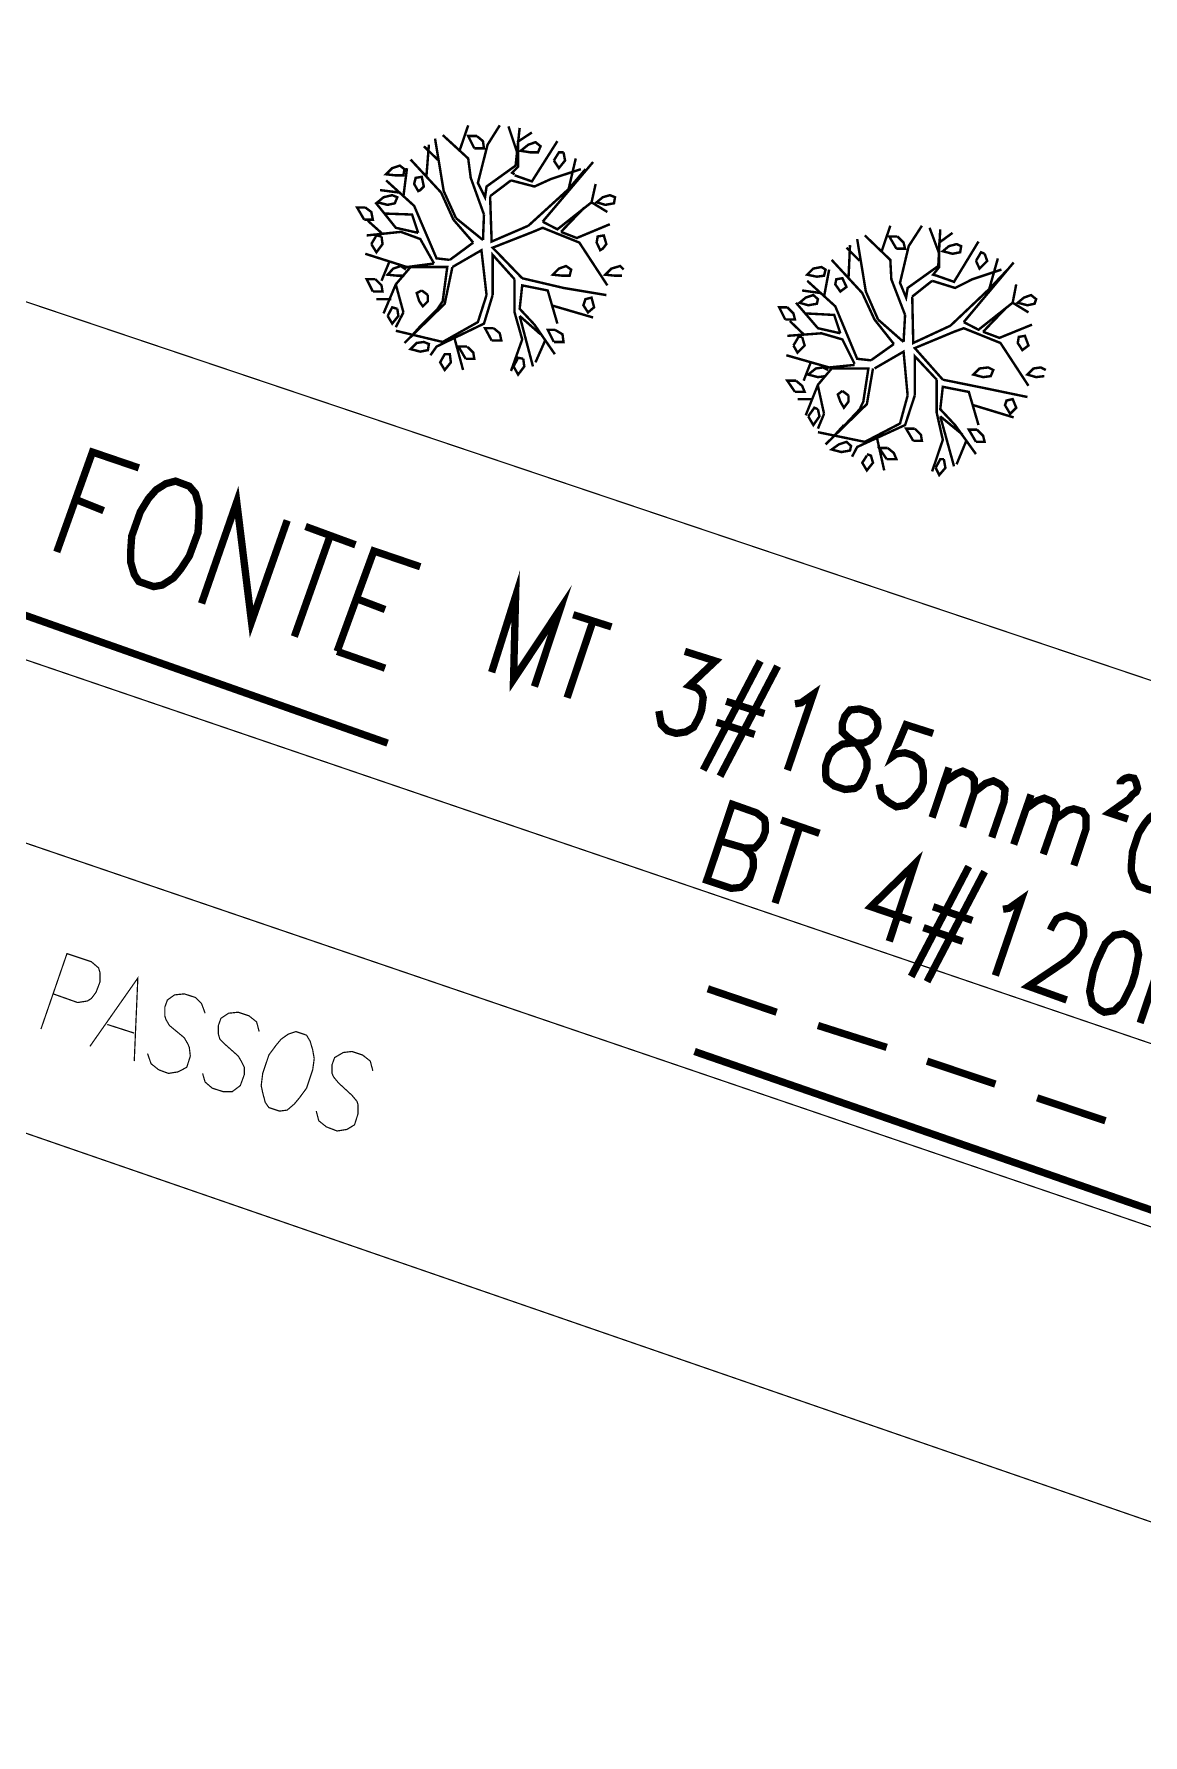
# Model space of a CAD drawing. Header units: millimetres. Extents: x 7 to 427, y 16 to 313.
# Drawn here: x 110.5 to 148.9, y 144.2 to 203.1 of the extents above; entities that cross this region are included whole.
import ezdxf

# ---------------------------------------------------------------- set-up
doc = ezdxf.new("R2010")
doc.units = ezdxf.units.MM
doc.layers.add('P', color=7, linetype='Continuous')

msp = doc.modelspace()

# ---------------------------------------------------------------- linework, layer by layer
at = {"layer": 'P'}
for points, const_width in [([(82.797, 203.041), (170.55, 173.496)], 0.042), ([(126.1, 196.815), (125.642, 198.085), (125.554, 198.755), (124.672, 199.566)], 0.085), ([(125.254, 199.02), (125.554, 199.902)], 0.085), ([(125.853, 199.531), (125.554, 199.531), (125.765, 199.108)], 0.085), ([(125.765, 199.108), (126.1, 199.108), (126.065, 199.355), (125.853, 199.531)], 0.085), ([(127.335, 199.813), (127.194, 198.508), (126.189, 197.785), (126.136, 197.414), (125.889, 197.908), (126.224, 199.231), (126.647, 199.902)], 0.085), ([(127.247, 198.967), (126.947, 199.866)], 0.085), ([(127.247, 199.319), (127.758, 199.655)], 0.085), ([(124.531, 198.684), (124.019, 199.178)], 0.085), ([(124.107, 198.12), (124.195, 199.231)], 0.085), ([(125.13, 196.691), (124.707, 197.626), (124.407, 199.443)], 0.085), ([(127.159, 198.208), (127.071, 198.261), (127.282, 198.473), (127.282, 199.319)], 0.085), ([(127.159, 198.173), (127.758, 197.961), (128.64, 199.355)], 0.085), ([(128.058, 199.178), (127.882, 199.319), (127.635, 199.231), (127.37, 199.02), (127.706, 198.967), (127.97, 198.967), (128.058, 199.178)], 0.085), ([(128.517, 198.684), (128.693, 198.42), (128.905, 198.684), (128.852, 198.967)], 0.085), ([(128.852, 198.967), (128.693, 198.967), (128.517, 198.684)], 0.085), ([(123.349, 198.385), (123.19, 198.508), (122.925, 198.42), (122.714, 198.208), (123.014, 198.173), (123.313, 198.173), (123.349, 198.385)], 0.085), ([(123.313, 197.45), (123.437, 198.42)], 0.085), ([(125.042, 196.638), (124.619, 197.573), (123.56, 198.72)], 0.085), ([(127.035, 197.997), (127.847, 197.785), (128.429, 198.049), (129.452, 198.385)], 0.085), ([(127.635, 196.427), (129.028, 197.697), (129.275, 198.755)], 0.085), ([(129.875, 198.632), (128.129, 196.568)], 0.085), ([(129.028, 197.697), (129.611, 198.385)], 0.085), ([(124.919, 195.245), (124.46, 195.298), (123.684, 197.115), (122.714, 197.997)], 0.085), ([(123.684, 197.873), (123.825, 197.626), (123.896, 197.661), (124.019, 197.785), (123.948, 198.12), (123.737, 198.085), (123.684, 197.873)], 0.085), ([(126.312, 197.45), (127.035, 197.997)], 0.085), ([(128.129, 196.568), (128.64, 196.303), (129.822, 197.238), (129.963, 197.873)], 0.085), ([(123.825, 196.18), (123.049, 196.356), (122.343, 197.238)], 0.085), ([(123.102, 197.414), (122.925, 197.485), (122.626, 197.414), (122.414, 197.238), (122.767, 197.15), (123.014, 197.203), (123.102, 197.414)], 0.085), ([(123.19, 197.573), (122.502, 197.661)], 0.085), ([(127.635, 196.427), (126.365, 195.88), (126.312, 197.45)], 0.085), ([(129.822, 197.238), (130.369, 196.903)], 0.085), ([(130.634, 197.414), (130.457, 197.485), (130.21, 197.414), (129.999, 197.238), (130.298, 197.15), (130.598, 197.203), (130.634, 197.414)], 0.085), ([(121.991, 197.062), (121.708, 197.062), (121.955, 196.638)], 0.085), ([(121.955, 196.638), (122.255, 196.638), (122.202, 196.903), (121.991, 197.062)], 0.085), ([(122.59, 196.144), (122.079, 196.603)], 0.085), ([(122.626, 196.85), (123.613, 196.815), (123.825, 196.18)], 0.085), ([(125.73, 195.845), (125.042, 196.638)], 0.085), ([(126.065, 195.933), (125.13, 196.691)], 0.085), ([(126.065, 195.933), (126.1, 196.815)], 0.085), ([(128.764, 196.215), (129.575, 197.062)], 0.085), ([(124.372, 195.121), (123.896, 195.968), (123.225, 196.215), (122.043, 196.092)], 0.085), ([(122.555, 196.056), (122.379, 196.092), (122.202, 195.792)], 0.085), ([(122.202, 195.792), (122.379, 195.509), (122.59, 195.792), (122.555, 196.056)], 0.085), ([(127.423, 194.61), (126.4, 195.668), (127.794, 196.215)], 0.085), ([(127.794, 196.215), (128.129, 196.356), (129.399, 195.845), (130.369, 194.363)], 0.085), ([(128.764, 196.215), (129.311, 196.003), (130.457, 196.48)], 0.085), ([(129.999, 195.845), (130.122, 195.58), (130.21, 195.633), (130.334, 195.792), (130.246, 196.092), (130.034, 196.056), (129.999, 195.845)], 0.085), ([(140.67, 193.34), (140.194, 194.575), (140.159, 195.245), (139.277, 196.092)], 0.085), ([(139.859, 195.545), (140.159, 196.427)], 0.085), ([(140.406, 196.056), (140.123, 196.056), (140.37, 195.633)], 0.085), ([(140.37, 195.633), (140.67, 195.633), (140.617, 195.845), (140.406, 196.056)], 0.085), ([(141.887, 196.303), (141.817, 195.033), (140.758, 194.275), (140.705, 193.94), (140.494, 194.451), (140.794, 195.721), (141.252, 196.427)], 0.085), ([(141.852, 195.457), (141.517, 196.356)], 0.085), ([(141.852, 195.845), (142.311, 196.18)], 0.085), ([(124.372, 195.121), (123.437, 194.998), (121.991, 195.457)], 0.085), ([(124.919, 195.245), (125.73, 195.845)], 0.085), ([(125.007, 194.998), (126.012, 195.58), (126.189, 194.028)], 0.085), ([(126.4, 194.028), (126.4, 195.421), (127.159, 194.575)], 0.085), ([(139.1, 195.21), (138.642, 195.668)], 0.085), ([(138.712, 194.61), (138.765, 195.756)], 0.085), ([(139.735, 193.181), (139.312, 194.151), (139.012, 195.968)], 0.085), ([(141.764, 194.698), (141.64, 194.733), (141.852, 194.998), (141.852, 195.845)], 0.085), ([(141.764, 194.698), (142.363, 194.486), (143.21, 195.88)], 0.085), ([(142.61, 195.721), (142.452, 195.792), (142.187, 195.721), (141.975, 195.545), (142.311, 195.457), (142.575, 195.509), (142.61, 195.721)], 0.085), ([(143.422, 195.457), (143.298, 195.509), (143.122, 195.21)], 0.085), ([(143.122, 195.21), (143.245, 194.945), (143.51, 195.21), (143.422, 195.457)], 0.085), ([(122.837, 195.21), (122.555, 194.522)], 0.085), ([(123.56, 194.998), (123.049, 194.398), (122.626, 193.393)], 0.085), ([(123.402, 194.91), (123.225, 195.033), (122.961, 194.945), (122.767, 194.733), (123.102, 194.698), (123.349, 194.698)], 0.085), ([(125.007, 194.998), (124.742, 193.728), (123.349, 192.37)], 0.085), ([(124.707, 194.998), (123.56, 194.998)], 0.085), ([(124.707, 194.998), (124.83, 194.998), (124.672, 193.816), (124.495, 193.552), (123.948, 193.005)], 0.085), ([(129.117, 194.91), (128.94, 195.033), (128.693, 194.945), (128.482, 194.733), (128.817, 194.698), (129.064, 194.698), (129.117, 194.91)], 0.085), ([(130.933, 194.91), (130.81, 195.033), (130.51, 194.945), (130.298, 194.733), (130.634, 194.698), (130.881, 194.698)], 0.085), ([(137.918, 194.91), (137.777, 194.998), (137.495, 194.945), (137.283, 194.733), (137.619, 194.663), (137.866, 194.698), (137.918, 194.91)], 0.085), ([(137.866, 193.975), (138.042, 194.91)], 0.085), ([(139.612, 193.181), (139.188, 194.098), (138.13, 195.245)], 0.085), ([(141.605, 194.522), (142.399, 194.275), (142.998, 194.575), (144.004, 194.91)], 0.085), ([(142.24, 192.969), (143.581, 194.239), (143.88, 195.298)], 0.085), ([(144.427, 195.157), (142.699, 193.093)], 0.085), ([(143.581, 194.239), (144.216, 194.91)], 0.085), ([(122.343, 194.575), (122.043, 194.575), (122.255, 194.151)], 0.085), ([(122.255, 194.151), (122.59, 194.151), (122.555, 194.363), (122.343, 194.575)], 0.085), ([(123.049, 194.398), (123.313, 193.428)], 0.085), ([(127.159, 194.575), (127.159, 193.428), (127.423, 192.493), (127.035, 191.4)], 0.085), ([(128.552, 191.982), (127.847, 193.005), (127.335, 193.552), (127.423, 194.363), (128.305, 194.187), (128.64, 193.04)], 0.085), ([(127.423, 194.61), (128.852, 194.275)], 0.085), ([(128.852, 194.275), (130.334, 194.028)], 0.085), ([(139.488, 191.77), (139.012, 191.823), (138.254, 193.64), (137.283, 194.522)], 0.085), ([(138.254, 194.398), (138.43, 194.151), (138.642, 194.31), (138.501, 194.61), (138.289, 194.575), (138.254, 194.398)], 0.085), ([(140.917, 193.975), (141.605, 194.522)], 0.085), ([(142.699, 193.093), (143.21, 192.828), (144.392, 193.763), (144.515, 194.398)], 0.085), ([(122.89, 193.887), (122.379, 193.887)], 0.085), ([(126.189, 194.028), (125.889, 193.093), (124.672, 192.405), (123.049, 192.793)], 0.085), ([(124.16, 194.028), (124.16, 193.816), (123.984, 193.64), (123.86, 193.816), (123.772, 194.098), (123.948, 194.187)], 0.085), ([(123.948, 194.187), (124.16, 194.028)], 0.085), ([(126.4, 194.028), (126.1, 193.04), (124.46, 192.246), (124.248, 191.946)], 0.085), ([(128.429, 193.675), (129.875, 193.252)], 0.085), ([(129.54, 193.675), (129.699, 193.428), (129.91, 193.604), (129.822, 193.94), (129.611, 193.887), (129.54, 193.675)], 0.085), ([(138.43, 192.705), (137.654, 192.881), (136.895, 193.763)], 0.085), ([(137.654, 193.887), (137.495, 194.028), (137.231, 193.94), (137.019, 193.763), (137.319, 193.675), (137.619, 193.728), (137.654, 193.887)], 0.085), ([(137.742, 194.098), (137.107, 194.187)], 0.085), ([(142.24, 192.969), (140.952, 192.37), (140.917, 193.975)], 0.085), ([(144.392, 193.763), (144.939, 193.428)], 0.085), ([(145.203, 193.887), (145.027, 194.028), (144.78, 193.94), (144.568, 193.763), (144.903, 193.675), (145.15, 193.728), (145.203, 193.887)], 0.085), ([(123.102, 193.552), (122.925, 193.604), (122.767, 193.305)], 0.085), ([(122.767, 193.305), (122.925, 193.04), (123.137, 193.305), (123.102, 193.552)], 0.085), ([(123.313, 193.428), (123.049, 192.917)], 0.085), ([(127.335, 193.305), (127.794, 191.558)], 0.085), ([(127.335, 193.305), (128.058, 192.67)], 0.085), ([(136.596, 193.604), (136.313, 193.604), (136.525, 193.181)], 0.085), ([(136.525, 193.181), (136.86, 193.181), (136.807, 193.393), (136.596, 193.604)], 0.085), ([(137.16, 192.67), (136.684, 193.128)], 0.085), ([(137.231, 193.393), (138.218, 193.34), (138.43, 192.705)], 0.085), ([(140.282, 192.334), (139.612, 193.181)], 0.085), ([(140.617, 192.405), (139.735, 193.181)], 0.085), ([(140.617, 192.405), (140.67, 193.34)], 0.085), ([(143.369, 192.758), (144.18, 193.604)], 0.085), ([(123.948, 193.005), (123.649, 192.67)], 0.085), ([(125.077, 192.546), (125.377, 191.435)], 0.085), ([(126.436, 192.881), (126.136, 192.881), (126.365, 192.458)], 0.085), ([(126.365, 192.458), (126.7, 192.458), (126.647, 192.705), (126.436, 192.881)], 0.085), ([(128.217, 192.458), (127.882, 191.699)], 0.085), ([(128.552, 192.828), (128.305, 192.828), (128.517, 192.405)], 0.085), ([(128.517, 192.405), (128.852, 192.405), (128.817, 192.67), (128.552, 192.828)], 0.085), ([(138.924, 191.647), (138.501, 192.493), (137.777, 192.705), (136.596, 192.617)], 0.085), ([(136.807, 192.282), (136.948, 192.035), (137.195, 192.282), (137.107, 192.581)], 0.085), ([(137.107, 192.581), (136.984, 192.581), (136.807, 192.282)], 0.085), ([(141.975, 191.1), (141.005, 192.193), (142.363, 192.758)], 0.085), ([(142.363, 192.758), (142.699, 192.881), (143.969, 192.37), (144.939, 190.888)], 0.085), ([(143.369, 192.758), (143.933, 192.546), (145.062, 193.005)], 0.085), ([(144.568, 192.37), (144.727, 192.123), (144.939, 192.282), (144.815, 192.617), (144.604, 192.581), (144.568, 192.37)], 0.085), ([(78.475, 192.246), (176.142, 158.926)], 0.042), ([(124.195, 192.334), (124.019, 192.405), (123.772, 192.37), (123.56, 192.158), (123.896, 192.07), (124.16, 192.123), (124.195, 192.334)], 0.085), ([(124.742, 191.982), (124.583, 191.699), (124.742, 191.435), (124.954, 191.699), (124.919, 191.982), (124.742, 191.982)], 0.085), ([(125.518, 192.246), (125.218, 192.246), (125.465, 191.823)], 0.085), ([(125.465, 191.823), (125.765, 191.823), (125.73, 192.035), (125.518, 192.246)], 0.085), ([(127.459, 191.823), (127.282, 191.858), (127.123, 191.558)], 0.085), ([(138.924, 191.611), (138.042, 191.523), (136.56, 191.946)], 0.085), ([(139.488, 191.77), (140.282, 192.334)], 0.085), ([(139.612, 191.488), (140.617, 192.07), (140.758, 190.553)], 0.085), ([(141.005, 190.553), (141.005, 191.911), (141.764, 191.1)], 0.085), ([(127.123, 191.558), (127.282, 191.276), (127.494, 191.558), (127.459, 191.823)], 0.085), ([(137.407, 191.699), (137.16, 191.064)], 0.085), ([(138.13, 191.488), (137.654, 190.923), (137.231, 189.865)], 0.085), ([(138.007, 191.435), (137.83, 191.523), (137.583, 191.488), (137.319, 191.276), (137.654, 191.188), (137.918, 191.223)], 0.085), ([(139.559, 191.488), (139.347, 190.253), (137.918, 188.86)], 0.085), ([(139.312, 191.488), (138.13, 191.488)], 0.085), ([(139.312, 191.488), (139.4, 191.488), (139.224, 190.341), (139.1, 190.077), (138.553, 189.495)], 0.085), ([(143.722, 191.435), (143.545, 191.523), (143.245, 191.488), (143.034, 191.276), (143.369, 191.188), (143.633, 191.223), (143.722, 191.435)], 0.085), ([(145.538, 191.435), (145.362, 191.523), (145.115, 191.488), (144.903, 191.276), (145.203, 191.188), (145.486, 191.223)], 0.085), ([(136.895, 191.064), (136.596, 191.064), (136.86, 190.676)], 0.085), ([(136.86, 190.676), (137.195, 190.676), (137.107, 190.888), (136.895, 191.064)], 0.085), ([(137.654, 190.888), (137.866, 189.918)], 0.085), ([(138.712, 190.553), (138.712, 190.341), (138.553, 190.13), (138.43, 190.341), (138.342, 190.588), (138.501, 190.712)], 0.085), ([(138.501, 190.712), (138.712, 190.553)], 0.085), ([(141.764, 191.1), (141.764, 189.953), (141.975, 189.018), (141.605, 187.925)], 0.085), ([(143.122, 188.524), (142.399, 189.53), (141.887, 190.077), (141.975, 190.853), (142.875, 190.676), (143.21, 189.53)], 0.085), ([(141.975, 191.1), (143.457, 190.8)], 0.085), ([(143.457, 190.8), (144.903, 190.5)], 0.085), ([(137.442, 190.429), (136.948, 190.429)], 0.085), ([(137.654, 190.077), (137.53, 190.13), (137.319, 189.83)], 0.085), ([(140.758, 190.553), (140.494, 189.583), (139.277, 188.948), (137.654, 189.283)], 0.085), ([(141.005, 190.553), (140.67, 189.53), (139.012, 188.771), (138.836, 188.436)], 0.085), ([(143.034, 190.218), (144.427, 189.794)], 0.085), ([(144.127, 190.218), (144.304, 189.918), (144.515, 190.13), (144.392, 190.429), (144.18, 190.377), (144.127, 190.218)], 0.085), ([(137.319, 189.83), (137.495, 189.53), (137.707, 189.83), (137.654, 190.077)], 0.085), ([(137.866, 189.918), (137.654, 189.406)], 0.085), ([(138.553, 189.53), (138.218, 189.159)], 0.085), ([(141.887, 189.83), (142.363, 188.101)], 0.085), ([(141.887, 189.83), (142.663, 189.195)], 0.085), ([(138.8, 188.807), (138.642, 188.948), (138.377, 188.86), (138.13, 188.683), (138.465, 188.595), (138.765, 188.648), (138.8, 188.807)], 0.085), ([(139.7, 189.071), (139.947, 187.96)], 0.085), ([(141.005, 189.406), (140.705, 189.406), (140.952, 188.983)], 0.085), ([(140.952, 188.983), (141.252, 188.983), (141.217, 189.195), (141.005, 189.406)], 0.085), ([(142.787, 188.983), (142.452, 188.172)], 0.085), ([(143.157, 189.371), (142.875, 189.371), (143.122, 188.948)], 0.085), ([(143.122, 188.948), (143.422, 188.948), (143.369, 189.159), (143.157, 189.371)], 0.085), ([(111.319, 185.138), (112.554, 188.595), (114.159, 188.048)], 0.254), ([(139.347, 188.472), (139.188, 188.225), (139.347, 187.96), (139.559, 188.225), (139.488, 188.472), (139.347, 188.524)], 0.085), ([(140.07, 188.736), (139.771, 188.736), (140.035, 188.348)], 0.085), ([(140.035, 188.348), (140.37, 188.348), (140.282, 188.56), (140.07, 188.736)], 0.085), ([(141.728, 188.048), (141.852, 187.801), (142.064, 188.048), (142.011, 188.348)], 0.085), ([(142.011, 188.348), (141.887, 188.348), (141.728, 188.048)], 0.085), ([(115.429, 187.59), (115.094, 187.501), (114.759, 187.29), (114.494, 186.99), (114.212, 186.531), (113.912, 185.685), (113.877, 185.173), (113.877, 184.785), (114, 184.362), (114.159, 184.115), (114.67, 183.938), (114.97, 183.991), (115.358, 184.238), (115.605, 184.538), (115.905, 184.997), (116.205, 185.808), (116.24, 186.355), (116.24, 186.743), (116.117, 187.166), (115.905, 187.413), (115.429, 187.59)], 0.254), ([(116.328, 183.356), (117.546, 186.866), (118.057, 182.721), (119.292, 186.231)], 0.254), ([(111.972, 186.955), (112.942, 186.567)], 0.254), ([(76.535, 186.567), (173.055, 153.635)], 0.042), ([(119.927, 186.02), (121.655, 185.385)], 0.254), ([(120.773, 185.685), (119.539, 182.21)], 0.254), ([(121.02, 181.698), (122.29, 185.173), (123.896, 184.626)], 0.254), ([(126.365, 180.975), (127.194, 183.603), (127.123, 180.728), (128.729, 183.145), (127.847, 180.481)], 0.254), ([(110.014, 183.021), (122.767, 178.523)], 0.254), ([(121.708, 183.515), (122.678, 183.145)], 0.254), ([(129.187, 182.968), (130.51, 182.545)], 0.254), ([(129.875, 182.757), (128.976, 180.093)], 0.254), ([(121.02, 181.698), (122.678, 181.116)], 0.254), ([(133.05, 181.698), (134.108, 181.363), (133.209, 180.516), (133.473, 180.428), (133.632, 180.269), (133.685, 180.093), (133.632, 179.67), (133.544, 179.423), (133.35, 179.07), (133.085, 178.911), (132.75, 178.858), (132.45, 178.947), (132.239, 179.158), (132.203, 179.335), (132.151, 179.634)], 0.254), ([(135.661, 181.363), (133.685, 177.588)], 0.254), ([(136.26, 181.187), (134.267, 177.377)], 0.254), ([(136.86, 179.881), (137.072, 179.917), (137.495, 180.217), (136.596, 177.588)], 0.254), ([(134.479, 179.97), (135.802, 179.546)], 0.254), ([(139.1, 179.705), (138.765, 179.67), (138.589, 179.458), (138.501, 179.211), (138.501, 178.911), (138.677, 178.735), (139.012, 178.488), (139.224, 178.223), (139.347, 177.941), (139.347, 177.641), (139.224, 177.306), (139.065, 177.042), (138.924, 176.953), (138.589, 176.918), (138.218, 177.042), (137.954, 177.253), (137.918, 177.43), (137.918, 177.729), (138.042, 178.1), (138.218, 178.312), (138.501, 178.488), (138.8, 178.523), (139.224, 178.523), (139.435, 178.611), (139.647, 178.823), (139.735, 179.07), (139.7, 179.335), (139.488, 179.582), (139.1, 179.705)], 0.254), ([(134.144, 179.246), (135.467, 178.823)], 0.254), ([(141.64, 178.858), (140.705, 179.158), (140.247, 178.065), (140.37, 178.153), (140.67, 178.188), (140.952, 178.1), (141.217, 177.888), (141.305, 177.553), (141.305, 177.165), (141.217, 176.918), (140.952, 176.583), (140.705, 176.371), (140.37, 176.318), (140.123, 176.459), (139.859, 176.671), (139.823, 176.795), (139.771, 177.094)], 0.254), ([(142.187, 177.677), (141.605, 175.948)], 0.254), ([(73.995, 177.553), (223.344, 125.942)], 0.042), ([(142.011, 177.165), (142.452, 177.465), (142.663, 177.553), (142.946, 177.43), (143.069, 177.253), (143.069, 176.83), (142.663, 175.613)], 0.254), ([(143.069, 176.83), (143.457, 177.13), (143.722, 177.218), (143.969, 177.094), (144.127, 176.918), (144.092, 176.495), (143.669, 175.26)], 0.254), ([(148.114, 177.094), (148.114, 177.165), (148.202, 177.253), (148.29, 177.306), (148.414, 177.341), (148.59, 177.306), (148.661, 177.165), (148.713, 176.953), (148.661, 176.83), (148.537, 176.742), (148.414, 176.583), (147.743, 176.107), (148.378, 175.895)], 0.254), ([(145.027, 176.742), (144.427, 175.013)], 0.254), ([(144.851, 176.248), (145.239, 176.53), (145.486, 176.618), (145.785, 176.495), (145.909, 176.318), (145.874, 175.895), (145.45, 174.678)], 0.254), ([(135.114, 174.89), (135.378, 174.625), (135.414, 174.502), (135.414, 174.202), (135.29, 173.831), (135.114, 173.62), (134.99, 173.531), (134.655, 173.496), (133.809, 173.778), (134.691, 176.407), (135.537, 176.107), (135.802, 175.895), (135.837, 175.736), (135.837, 175.472), (135.749, 175.225), (135.59, 175.013), (135.467, 174.89), (135.114, 174.89), (134.267, 175.137)], 0.254), ([(145.874, 175.895), (146.297, 176.195), (146.509, 176.248), (146.808, 176.16), (146.932, 175.983), (146.932, 175.56), (146.509, 174.29)], 0.254), ([(150.283, 175.313), (150.283, 175.56), (150.142, 175.895), (150.019, 176.071), (149.648, 176.195), (149.437, 176.16), (149.137, 175.948), (148.96, 175.736), (148.749, 175.401), (148.537, 174.766), (148.502, 174.343), (148.502, 174.078), (148.625, 173.743), (148.749, 173.567), (149.137, 173.443), (149.384, 173.496), (149.648, 173.708), (149.807, 173.919)], 0.254), ([(137.019, 175.613), (136.172, 172.985)], 0.254), ([(136.384, 175.86), (137.707, 175.401)], 0.254), ([(140.123, 171.662), (141.005, 174.343), (139.488, 172.861), (140.882, 172.385)], 0.254), ([(142.875, 174.255), (140.882, 170.445)], 0.254), ([(143.422, 174.078), (141.429, 170.268)], 0.254), ([(144.057, 172.773), (144.268, 172.808), (144.692, 173.108), (143.792, 170.48)], 0.254), ([(141.64, 172.861), (142.998, 172.385)], 0.254), ([(145.697, 172.05), (145.75, 172.173), (145.909, 172.438), (146.05, 172.508), (146.262, 172.561), (146.632, 172.438), (146.808, 172.261), (146.844, 172.085), (146.844, 171.838), (146.756, 171.591), (146.597, 171.327), (146.297, 171.027), (144.939, 170.109), (146.262, 169.633)], 0.254), ([(141.305, 172.138), (142.663, 171.662)], 0.254), ([(148.237, 171.926), (147.902, 171.873), (147.602, 171.591), (147.32, 170.991), (147.179, 170.603), (147.055, 169.933), (147.144, 169.51), (147.391, 169.298), (147.567, 169.21), (147.902, 169.263), (148.202, 169.545), (148.502, 170.145), (148.625, 170.533), (148.749, 171.203), (148.661, 171.626), (148.449, 171.838), (148.237, 171.926)], 0.254), ([(110.772, 168.628), (111.672, 171.238), (112.518, 170.956), (112.765, 170.744), (112.818, 170.568), (112.818, 170.268), (112.677, 169.898), (112.518, 169.686), (112.377, 169.598), (112.042, 169.545), (111.196, 169.845)], 0.042), ([(112.466, 168.028), (114.124, 170.392), (114, 167.517)], 0.042), ([(136.225, 169.21), (133.844, 170.021)], 0.254), ([(149.384, 170.568), (148.802, 168.839)], 0.254), ([(116.452, 169.175), (116.328, 169.51), (116.117, 169.721), (115.729, 169.845), (115.394, 169.81), (115.147, 169.633), (115.058, 169.386), (115.058, 169.086), (115.094, 168.963), (115.217, 168.751), (115.729, 168.328), (115.852, 168.116), (115.905, 167.993), (115.94, 167.693), (115.817, 167.305), (115.517, 167.146), (115.182, 167.093), (114.847, 167.217), (114.582, 167.428), (114.459, 167.781)], 0.042), ([(118.322, 168.54), (118.233, 168.875), (117.969, 169.086), (117.598, 169.21), (117.263, 169.175), (116.999, 168.998), (116.911, 168.751), (116.911, 168.451), (116.963, 168.275), (117.122, 168.116), (117.598, 167.693), (117.722, 167.481), (117.81, 167.305), (117.81, 167.058), (117.669, 166.67), (117.387, 166.458), (117.087, 166.458), (116.699, 166.582), (116.452, 166.793), (116.364, 167.093)], 0.042), ([(113.065, 168.787), (114, 168.487)], 0.042), ([(119.592, 168.54), (119.327, 168.451), (119.08, 168.275), (118.904, 168.063), (118.657, 167.728), (118.445, 167.093), (118.392, 166.67), (118.445, 166.423), (118.533, 166.088), (118.657, 165.911), (119.027, 165.788), (119.292, 165.823), (119.539, 166.035), (119.715, 166.247), (119.962, 166.582), (120.174, 167.217), (120.227, 167.605), (120.174, 167.905), (120.086, 168.204), (119.962, 168.416), (119.592, 168.54)], 0.042), ([(140.035, 167.993), (137.654, 168.751)], 0.254), ([(122.255, 167.181), (122.167, 167.517), (121.902, 167.728), (121.532, 167.852), (121.232, 167.816), (120.932, 167.64), (120.844, 167.393), (120.844, 167.093), (120.897, 166.97), (121.073, 166.758), (121.532, 166.335), (121.708, 166.123), (121.744, 166), (121.744, 165.7), (121.62, 165.312), (121.356, 165.153), (121.02, 165.1), (120.65, 165.241), (120.385, 165.453), (120.297, 165.788)], 0.042), ([(180.552, 151.765), (168.487, 155.663), (133.385, 167.852)], 0.254), ([(143.792, 166.723), (141.429, 167.517)], 0.254), ([(147.602, 165.453), (145.239, 166.247)], 0.254)]:
    msp.add_lwpolyline(points, dxfattribs=dict(at, const_width=const_width))

doc.saveas('drawing.dxf')
